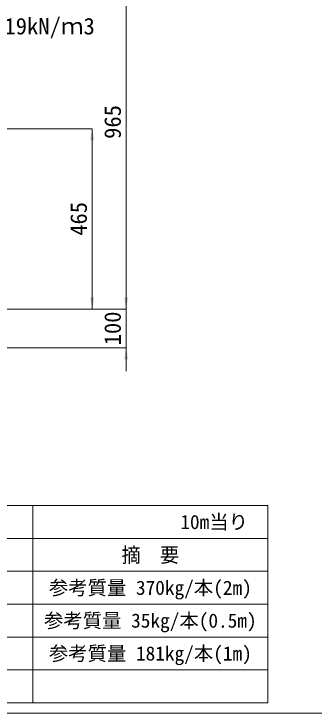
# Model space of a CAD drawing. Units: millimetres at full size. Extents: x 173025 to 194922, y 53822 to 64534.
# Drawn here: x 187201 to 187976, y 61441 to 63244 of the extents above; entities that cross this region are included whole.
import ezdxf
from ezdxf.enums import TextEntityAlignment as Align

# ---------------------------------------------------------------- set-up
doc = ezdxf.new("R2010")
doc.units = ezdxf.units.MM
doc.header["$LTSCALE"] = 20
for name, color, linetype, lineweight in [('Defpoints_3', 8, 'Continuous', 0), ('図枠', 5, 'Continuous', 13), ('寸法・材料表', 7, 'Continuous', 13), ('寸法線', 7, 'Continuous', 13)]:
    doc.layers.add(name, color=color, linetype=linetype, lineweight=lineweight)
doc.styles.add('ＭＳ ゴシック', font='')
doc.styles.add('ＭＳ Ｐゴシック', font='')
doc.styles.get('ＭＳ ゴシック').set_extended_font_data('MS Gothic')
doc.styles.get('ＭＳ Ｐゴシック').set_extended_font_data('MS PGothic')

# ---------------------------------------------------------------- blocks, each defined once
blk = doc.blocks.new('filled_arrow')
at = {"color": 0, "linetype": 'Continuous', "lineweight": -2}
blk.add_solid([(7.5, 1.25), (0, 0), (7.5, -1.25)], dxfattribs=at)

msp = doc.modelspace()

# ---------------------------------------------------------------- linework, layer by layer
at = {"layer": 'Defpoints_3'}
for p, q in [((185889.27, 61976.61), (187854.58, 61976.61)), ((187249.58, 61976.61), (187249.58, 61891.43)), ((187854.58, 61976.61), (187854.58, 61891.43))]:
    msp.add_line(p, q, dxfattribs=at)
at = {"layer": '図枠'}
msp.add_line((179921.93, 61441.27), (194921.93, 61441.27), dxfattribs=at)
at = {"layer": '寸法・材料表'}
for p, q in [((185889.27, 61891.43), (187854.58, 61891.43)), ((187249.58, 61891.43), (187249.58, 61467.93)), ((187854.58, 61891.43), (187854.58, 61467.93)), ((185889.27, 61806.73), (187854.58, 61806.73)), ((185889.27, 61722.03), (187854.58, 61722.03)), ((185889.27, 61637.33), (187854.58, 61637.33)), ((185889.27, 61552.63), (187854.58, 61552.63)), ((185889.27, 61467.93), (187854.58, 61467.93))]:
    msp.add_line(p, q, dxfattribs=at)
at = {"layer": '寸法線'}
for p, q in [((187489.77, 62483.31), (187489.77, 63448.31)), ((187058.93, 62948.31), (187402.27, 62948.31)), ((187402.27, 62948.31), (187402.27, 62483.31)), ((187489.77, 62543.31), (187489.77, 62323.31)), ((187158.93, 62483.31), (187489.77, 62483.31)), ((187158.93, 62483.31), (187402.27, 62483.31)), ((187158.97, 62483.31), (187489.77, 62483.31)), ((187158.97, 62383.31), (187489.77, 62383.31))]:
    msp.add_line(p, q, dxfattribs=at)

# ---------------------------------------------------------------- block references
at = {"layer": '寸法線', "xscale": 4, "yscale": 4}
for p, rotation in [((187402.27, 62948.31), 270), ((187402.27, 62483.31), 90), ((187489.77, 62483.31), 90), ((187489.77, 62483.31), 90), ((187489.77, 62383.31), 270)]:
    msp.add_blockref('filled_arrow', p, dxfattribs=dict(at, rotation=rotation))

# ---------------------------------------------------------------- texts
at = {"layer": '寸法・材料表', "style": 'ＭＳ ゴシック'}
msp.add_text('10m当り\u3000', height=36.55, dxfattribs=at).set_placement((187853.42, 61934.02), align=Align.MIDDLE_RIGHT)
at = {"layer": '寸法・材料表', "style": 'ＭＳ Ｐゴシック', "width": 0.95}
msp.add_text('摘\u3000要', height=38.1, dxfattribs=at).set_placement((187552.08, 61849.08), align=Align.MIDDLE_CENTER)
at = {"layer": '寸法・材料表', "style": 'ＭＳ ゴシック'}
for s, p in [('参考質量 370kg/本(2m)', (187552.08, 61764.38)), ('参考質量 35kg/本(0.5m)', (187552.08, 61679.68)), ('参考質量 181kg/本(1m)', (187552.08, 61594.98))]:
    msp.add_text(s, height=36.55, dxfattribs=at).set_placement(p, align=Align.MIDDLE_CENTER)
at = {"layer": '寸法線', "style": 'ＭＳ ゴシック'}
msp.add_text('γs=19kN/ｍ3', height=42.72, dxfattribs=at).set_placement((187086.89, 63234.32), align=Align.TOP_LEFT)
for s, p in [('965', (187454.77, 62965.81)), ('465', (187367.27, 62715.81)), ('100', (187454.77, 62433.31))]:
    msp.add_text(s, height=42.72, rotation=90, dxfattribs=at).set_placement(p, align=Align.MIDDLE_CENTER)

doc.saveas('drawing.dxf')
